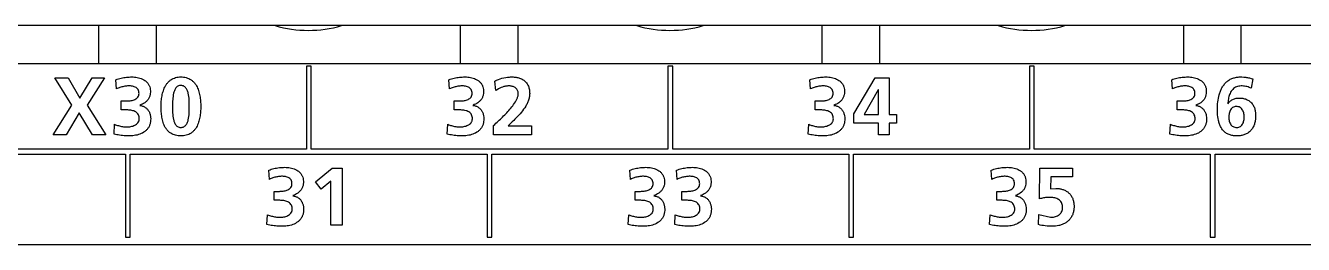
# Model space of a CAD drawing. Extents: x 147 to 432, y 261 to 358.
# Drawn here: x 345.82 to 372.75, y 336.18 to 340.78 of the extents above; entities that cross this region are included whole.
import ezdxf

# ---------------------------------------------------------------- set-up
doc = ezdxf.new("R2010")
doc.units = 0
doc.header["$MEASUREMENT"] = 0
doc.layers.get('0').update_dxf_attribs({"linetype": 'CONTINUOUS'})

msp = doc.modelspace()

# ---------------------------------------------------------------- linework, layer by layer
at = {"color": 7, "linetype": 'Continuous'}
for p, q in [((347.35553, 340.7772), (347.35553, 339.97721)), ((348.57553, 339.97721), (348.57553, 340.7772)), ((354.97553, 340.7772), (354.97553, 339.97721)), ((356.19553, 339.97721), (356.19553, 340.7772)), ((362.59553, 340.7772), (362.59553, 339.97721)), ((363.81553, 339.97721), (363.81553, 340.7772)), ((370.21553, 340.7772), (370.21553, 339.97721)), ((371.43553, 339.97721), (371.43553, 340.7772)), ((351.73358, 339.92695), (351.73358, 338.17684)), ((351.83349, 339.92695), (351.73358, 339.92695)), ((351.83349, 338.17684), (351.83349, 339.92695)), ((359.45335, 339.92695), (359.35344, 339.92695)), ((359.35344, 339.92695), (359.35344, 338.17684)), ((359.45335, 338.17684), (359.45335, 339.92695)), ((366.9733, 339.92695), (366.9733, 338.17684)), ((367.07321, 339.92695), (366.9733, 339.92695)), ((367.07321, 338.17684), (367.07321, 339.92695)), ((346.43364, 339.67718), (346.71166, 339.67718)), ((346.7909, 339.10202), (346.43364, 339.67718)), ((346.71166, 339.67718), (346.96247, 339.24964)), ((346.96247, 339.24964), (347.21844, 339.67718)), ((347.47579, 339.67718), (347.11543, 339.10202)), ((347.21844, 339.67718), (347.47579, 339.67718)), ((347.73107, 339.44532), (347.71729, 339.63773)), ((354.75148, 339.44532), (354.7377, 339.63773)), ((355.72645, 339.41277), (355.7075, 339.61189)), ((362.35825, 339.44532), (362.34447, 339.63773)), ((363.27017, 338.92167), (363.71838, 339.67718)), ((363.71838, 339.67718), (364.01707, 339.67718)), ((364.01707, 339.67718), (364.01707, 338.90617)), ((369.98328, 339.44532), (369.9695, 339.63773)), ((371.67827, 339.65496), (371.64726, 339.46083)), ((363.78349, 339.42655), (363.48652, 338.90617)), ((363.78694, 339.42655), (363.78349, 339.42655)), ((363.78694, 338.90617), (363.78694, 339.42655)), ((346.39747, 338.47863), (346.7909, 339.10202)), ((347.11543, 339.10202), (347.50851, 338.47863)), ((347.83063, 339.00401), (347.83063, 339.19297)), ((347.83063, 339.19297), (347.94053, 339.19297)), ((354.85105, 339.00401), (354.85105, 339.19297)), ((354.85105, 339.19297), (354.96094, 339.19297)), ((362.45782, 339.00401), (362.45782, 339.19297)), ((362.45782, 339.19297), (362.56772, 339.19297)), ((370.08285, 339.00401), (370.08285, 339.19297)), ((370.08285, 339.19297), (370.19275, 339.19297)), ((346.94869, 338.94579), (346.66894, 338.47863)), ((347.22533, 338.47863), (346.94869, 338.94579)), ((347.94742, 339.00401), (347.83063, 339.00401)), ((354.96784, 339.00401), (354.85105, 339.00401)), ((362.57461, 339.00401), (362.45782, 339.00401)), ((363.27017, 338.72754), (363.27017, 338.92167)), ((363.48652, 338.90617), (363.78694, 338.90617)), ((364.01707, 338.90617), (364.17003, 338.90617)), ((364.17003, 338.90617), (364.17003, 338.72754)), ((370.19964, 339.00401), (370.08285, 339.00401)), ((347.67939, 338.49758), (347.69317, 338.70187)), ((354.69981, 338.49758), (354.71359, 338.70187)), ((355.68028, 338.47863), (355.68028, 338.67948)), ((355.98758, 338.66759), (356.47679, 338.66759)), ((356.47679, 338.66759), (356.47679, 338.47863)), ((362.30658, 338.49758), (362.32036, 338.70187)), ((363.78694, 338.72754), (363.27017, 338.72754)), ((363.78694, 338.47863), (363.78694, 338.72754)), ((364.01707, 338.72754), (364.01707, 338.47863)), ((364.17003, 338.72754), (364.01707, 338.72754)), ((369.93161, 338.49758), (369.94539, 338.70187)), ((346.66894, 338.47863), (346.39747, 338.47863)), ((347.50851, 338.47863), (347.22533, 338.47863)), ((356.47679, 338.47863), (355.68028, 338.47863)), ((364.01707, 338.47863), (363.78694, 338.47863)), ((340.40369, 338.07693), (347.92365, 338.07693)), ((351.73358, 338.17684), (344.21363, 338.17684)), ((347.92365, 338.07693), (347.92365, 336.32682)), ((348.02356, 338.07693), (355.54351, 338.07693)), ((348.02356, 336.32682), (348.02356, 338.07693)), ((359.35344, 338.17684), (351.83349, 338.17684)), ((355.54351, 338.07693), (355.54351, 336.32682)), ((355.64342, 336.32682), (355.64342, 338.07693)), ((355.64342, 338.07693), (363.16337, 338.07693)), ((366.9733, 338.17684), (359.45335, 338.17684)), ((363.16337, 338.07693), (363.16337, 336.32682)), ((363.26328, 336.32682), (363.26328, 338.07693)), ((363.26328, 338.07693), (370.78323, 338.07693)), ((374.59351, 338.17684), (367.07321, 338.17684)), ((370.78323, 338.07693), (370.78323, 336.32682)), ((370.88314, 336.32682), (370.88314, 338.07693)), ((370.88314, 338.07693), (378.4031, 338.07676)), ((350.9543, 337.54501), (350.94052, 337.73742)), ((351.9234, 337.49523), (352.27377, 337.77686)), ((352.27377, 337.77686), (352.48668, 337.77686)), ((352.48668, 337.77686), (352.48668, 336.57832)), ((358.56383, 337.54501), (358.55039, 337.73742)), ((359.54637, 337.54501), (359.53293, 337.73742)), ((366.18128, 337.54501), (366.1675, 337.73742)), ((367.18173, 337.13298), (367.19345, 337.77686)), ((367.19345, 337.77686), (367.88212, 337.77686)), ((367.88212, 337.77686), (367.88212, 337.59824)), ((352.04364, 337.33899), (351.9234, 337.49523)), ((352.24621, 337.50384), (352.04364, 337.33899)), ((352.24621, 336.57832), (352.24621, 337.50384)), ((367.42013, 337.59824), (367.41497, 337.34244)), ((367.88212, 337.59824), (367.42013, 337.59824)), ((351.05386, 337.10369), (351.05386, 337.29266)), ((351.05386, 337.29266), (351.16376, 337.29266)), ((358.66373, 337.10369), (358.66373, 337.29266)), ((358.66373, 337.29266), (358.77363, 337.29266)), ((359.64627, 337.10369), (359.64627, 337.29266)), ((359.64627, 337.29266), (359.75617, 337.29266)), ((366.28084, 337.10369), (366.28084, 337.29266)), ((366.28084, 337.29266), (366.39074, 337.29266)), ((367.41497, 337.34244), (367.52486, 337.3545)), ((351.17065, 337.10369), (351.05386, 337.10369)), ((358.78052, 337.10369), (358.66373, 337.10369)), ((359.76306, 337.10369), (359.64627, 337.10369)), ((366.39763, 337.10369), (366.28084, 337.10369)), ((350.90262, 336.59726), (350.9164, 336.80156)), ((358.51249, 336.59726), (358.52627, 336.80156)), ((359.49504, 336.59726), (359.50882, 336.80156)), ((366.12994, 336.59726), (366.14372, 336.80156)), ((367.16451, 336.5921), (367.16967, 336.80673)), ((367.16967, 336.80673), (367.41497, 336.74661))]:
    msp.add_line(p, q, dxfattribs=at)
for points in [[(429.90553, 340.77723), (185.45553, 340.77723)], [(185.05553, 339.97723), (430.30553, 339.97723)], [(347.94053, 339.19297), (347.960976, 339.19322), (347.981404, 339.194169), (348.001793, 339.195793), (348.022106, 339.198155), (348.042301, 339.201373), (348.062316, 339.205565), (348.08207, 339.210855), (348.101441, 339.2174), (348.120263, 339.225387), (348.138291, 339.235026), (348.155188, 339.246527), (348.170499, 339.260064), (348.183668, 339.275684), (348.194141, 339.293222), (348.201518, 339.312276), (348.20564, 339.332279), (348.206847, 339.35268), (348.205683, 339.373091), (348.202165, 339.393227), (348.195763, 339.413526), (348.186697, 339.431835), (348.174807, 339.448449), (348.160412, 339.462948), (348.144223, 339.474996), (348.126363, 339.484937), (348.10749, 339.492792), (348.087947, 339.498802), (348.067981, 339.503213), (348.047759, 339.506245), (348.02739, 339.508066), (348.006955, 339.508835), (347.986504, 339.508737), (347.96607, 339.5079), (347.945676, 339.506378), (347.925346, 339.504157), (347.905104, 339.501238), (347.884974, 339.49763), (347.864979, 339.493337), (347.84514, 339.488368), (347.825223, 339.482656), (347.805765, 339.476361), (347.786526, 339.469427), (347.767523, 339.461867), (347.748774, 339.4537), (347.73107, 339.44532)], [(354.96094, 339.19297), (354.981373, 339.193221), (355.001789, 339.194173), (355.022164, 339.1958), (355.042464, 339.198169), (355.062645, 339.201394), (355.082645, 339.205596), (355.102382, 339.210896), (355.121736, 339.217455), (355.140538, 339.225455), (355.158543, 339.23511), (355.175415, 339.246626), (355.190697, 339.260176), (355.203834, 339.275806), (355.214277, 339.293348), (355.221625, 339.312399), (355.225725, 339.332394), (355.226917, 339.352784), (355.225747, 339.373181), (355.222232, 339.393305), (355.215869, 339.413526), (355.206831, 339.431835), (355.194971, 339.448454), (355.180603, 339.462961), (355.164468, 339.474996), (355.146628, 339.484946), (355.12777, 339.492806), (355.108241, 339.498817), (355.088288, 339.503226), (355.068078, 339.506255), (355.047722, 339.508071), (355.027299, 339.508837), (355.006861, 339.508735), (354.98644, 339.507898), (354.966058, 339.506375), (354.945741, 339.504154), (354.925512, 339.501237), (354.905395, 339.497631), (354.885412, 339.493342), (354.865585, 339.488377), (354.84564, 339.482658), (354.826194, 339.476368), (354.806966, 339.469439), (354.787975, 339.461885), (354.769236, 339.453724), (354.75148, 339.44532)], [(362.56772, 339.19297), (362.588165, 339.193221), (362.608592, 339.194174), (362.628978, 339.195802), (362.64929, 339.198171), (362.669482, 339.201397), (362.689494, 339.205598), (362.709243, 339.210896), (362.72861, 339.21745), (362.747428, 339.225443), (362.765452, 339.235086), (362.782348, 339.246588), (362.797659, 339.260123), (362.810831, 339.275737), (362.821312, 339.29327), (362.828696, 339.31232), (362.832822, 339.33232), (362.834027, 339.352721), (362.832859, 339.37313), (362.829336, 339.393264), (362.822944, 339.413526), (362.813879, 339.431834), (362.801991, 339.448447), (362.787598, 339.462946), (362.771408, 339.474996), (362.75355, 339.484937), (362.734677, 339.492791), (362.715136, 339.498801), (362.695172, 339.503213), (362.674951, 339.506245), (362.654584, 339.508066), (362.634149, 339.508835), (362.6137, 339.508737), (362.593267, 339.507901), (362.572874, 339.50638), (362.552546, 339.504159), (362.532305, 339.501241), (362.512176, 339.497634), (362.492182, 339.493342), (362.472345, 339.488375), (362.452405, 339.482657), (362.432948, 339.476362), (362.413709, 339.469428), (362.394708, 339.461869), (362.37596, 339.453703), (362.35825, 339.44532)], [(370.19275, 339.19297), (370.213195, 339.193221), (370.233622, 339.194174), (370.254008, 339.195802), (370.27432, 339.198171), (370.294512, 339.201397), (370.314524, 339.205598), (370.334273, 339.210896), (370.35364, 339.21745), (370.372458, 339.225443), (370.390482, 339.235086), (370.407378, 339.246588), (370.422689, 339.260123), (370.435861, 339.275737), (370.446342, 339.29327), (370.453726, 339.31232), (370.457852, 339.33232), (370.459057, 339.352721), (370.457889, 339.37313), (370.454366, 339.393264), (370.447974, 339.413526), (370.438909, 339.431834), (370.427021, 339.448447), (370.412628, 339.462946), (370.396438, 339.474996), (370.37858, 339.484937), (370.359707, 339.492791), (370.340166, 339.498801), (370.320202, 339.503213), (370.299981, 339.506245), (370.279614, 339.508066), (370.259179, 339.508835), (370.23873, 339.508737), (370.218297, 339.507901), (370.197904, 339.50638), (370.177576, 339.504159), (370.157335, 339.501241), (370.137206, 339.497634), (370.117212, 339.493342), (370.097375, 339.488375), (370.077435, 339.482657), (370.057978, 339.476362), (370.038739, 339.469428), (370.019738, 339.461869), (370.00099, 339.453703), (369.98328, 339.44532)], [(371.64726, 339.46083), (371.624493, 339.470357), (371.60143, 339.479144), (371.577564, 339.487169), (371.553838, 339.493961), (371.529804, 339.499564), (371.505507, 339.503886), (371.48101, 339.506875), (371.456388, 339.50853), (371.431717, 339.508813), (371.407083, 339.50738), (371.382651, 339.503934), (371.35865, 339.49822), (371.335342, 339.490131), (371.313019, 339.47963), (371.291947, 339.466797), (371.272374, 339.451783), (371.254449, 339.434829), (371.23825, 339.416219), (371.223774, 339.396238), (371.210961, 339.375149), (371.199723, 339.35318), (371.189949, 339.33052), (371.181531, 339.307322), (371.174359, 339.283707), (371.168339, 339.259773), (371.163387, 339.235596), (371.159425, 339.211237), (371.156373, 339.186746), (371.154182, 339.162161), (371.15289, 339.13802)], [(351.16376, 337.29266), (351.184193, 337.292911), (351.204608, 337.293863), (351.224982, 337.29549), (351.245282, 337.297858), (351.265462, 337.301083), (351.285462, 337.305284), (351.305198, 337.310585), (351.324551, 337.317143), (351.343353, 337.325143), (351.361358, 337.334797), (351.378229, 337.346313), (351.393511, 337.359863), (351.406648, 337.375492), (351.417089, 337.393034), (351.424437, 337.412085), (351.428535, 337.43208), (351.429727, 337.452469), (351.428557, 337.472866), (351.425042, 337.492989), (351.418679, 337.51321), (351.409641, 337.531518), (351.397782, 337.548137), (351.383415, 337.562645), (351.367279, 337.57468), (351.34944, 337.584629), (351.330582, 337.592488), (351.311054, 337.598499), (351.291101, 337.602908), (351.270891, 337.605936), (351.250536, 337.607752), (351.230113, 337.608517), (351.209676, 337.608415), (351.189255, 337.607577), (351.168874, 337.606055), (351.148558, 337.603834), (351.128329, 337.600917), (351.108212, 337.597311), (351.088229, 337.593022), (351.068404, 337.588059), (351.04846, 337.582341), (351.029014, 337.576052), (351.009787, 337.569124), (350.990795, 337.561571), (350.972057, 337.553412), (350.9543, 337.54501)], [(358.77363, 337.29266), (358.79407, 337.292911), (358.814492, 337.293863), (358.834873, 337.295492), (358.85518, 337.297862), (358.875367, 337.30109), (358.895373, 337.305294), (358.915116, 337.310599), (358.934474, 337.317163), (358.953281, 337.32517), (358.971289, 337.334834), (358.988161, 337.34636), (359.003441, 337.359924), (359.016571, 337.375567), (359.027408, 337.393967), (359.034595, 337.413087), (359.038531, 337.433121), (359.039593, 337.453526), (359.038303, 337.473922), (359.034606, 337.494249), (359.028549, 337.51321), (359.019508, 337.531524), (359.007643, 337.548148), (358.993269, 337.562658), (358.977149, 337.57468), (358.959303, 337.584633), (358.940439, 337.592493), (358.920903, 337.598504), (358.900943, 337.602913), (358.880726, 337.60594), (358.860363, 337.607754), (358.839934, 337.608517), (358.819489, 337.608414), (358.799062, 337.607574), (358.778674, 337.606049), (358.75835, 337.603825), (358.738115, 337.600906), (358.717991, 337.597298), (358.698001, 337.593009), (358.678168, 337.588047), (358.658252, 337.582344), (358.638796, 337.576063), (358.619556, 337.569147), (358.600551, 337.561612), (358.581794, 337.553476), (358.56383, 337.54501)], [(359.75617, 337.29266), (359.77661, 337.292911), (359.797032, 337.293863), (359.817413, 337.295492), (359.83772, 337.297862), (359.857907, 337.30109), (359.877913, 337.305294), (359.897656, 337.310599), (359.917014, 337.317163), (359.935821, 337.32517), (359.953829, 337.334834), (359.970701, 337.34636), (359.985981, 337.359924), (359.999111, 337.375567), (360.009948, 337.393967), (360.017135, 337.413087), (360.021071, 337.433121), (360.022133, 337.453526), (360.020843, 337.473922), (360.017146, 337.494249), (360.011089, 337.51321), (360.002048, 337.531524), (359.990183, 337.548148), (359.975809, 337.562658), (359.959689, 337.57468), (359.941843, 337.584633), (359.922979, 337.592493), (359.903443, 337.598504), (359.883483, 337.602913), (359.863266, 337.60594), (359.842903, 337.607754), (359.822474, 337.608517), (359.802029, 337.608414), (359.781602, 337.607574), (359.761214, 337.606049), (359.74089, 337.603825), (359.720655, 337.600906), (359.700531, 337.597298), (359.680541, 337.593009), (359.660708, 337.588047), (359.640792, 337.582344), (359.621336, 337.576063), (359.602096, 337.569147), (359.583091, 337.561612), (359.564334, 337.553476), (359.54637, 337.54501)], [(366.39074, 337.29266), (366.411187, 337.29291), (366.431616, 337.293859), (366.452005, 337.295483), (366.47232, 337.297845), (366.492516, 337.301063), (366.512532, 337.305255), (366.532286, 337.310545), (366.551658, 337.317091), (366.570481, 337.325078), (366.588509, 337.334719), (366.605407, 337.346222), (366.620717, 337.359761), (366.633883, 337.375384), (366.644353, 337.392925), (366.651726, 337.411982), (366.655844, 337.431987), (366.657047, 337.452389), (366.655885, 337.472801), (366.652373, 337.492939), (366.645999, 337.51321), (366.636954, 337.531531), (366.625084, 337.548159), (366.610702, 337.562672), (366.594599, 337.57468), (366.576747, 337.584636), (366.557875, 337.592498), (366.538332, 337.59851), (366.518365, 337.602918), (366.49814, 337.605944), (366.477771, 337.607757), (366.457334, 337.608518), (366.436882, 337.608413), (366.416447, 337.60757), (366.396053, 337.606042), (366.375722, 337.603815), (366.35548, 337.600892), (366.33535, 337.59728), (366.315354, 337.592986), (366.295514, 337.588019), (366.275699, 337.582343), (366.256236, 337.57606), (366.23699, 337.569141), (366.217978, 337.561603), (366.199215, 337.553463), (366.18128, 337.54501)], [(367.41497, 336.74661), (367.436746, 336.74719), (367.458459, 336.749009), (367.48003, 336.752078), (367.501367, 336.756482), (367.522358, 336.762313), (367.542863, 336.76967), (367.562705, 336.77866), (367.581664, 336.789387), (367.598749, 336.801368), (367.615166, 336.815679), (367.629816, 336.831793), (367.64241, 336.849558), (367.652725, 336.868737), (367.66066, 336.889018), (367.66624, 336.910072), (367.669595, 336.931589), (367.670905, 336.953329), (367.670338, 336.975113), (367.667759, 336.996742), (367.662916, 337.017976), (367.655547, 337.038731), (367.645741, 337.058175), (367.633525, 337.076202), (367.619117, 337.092532), (367.602849, 337.107011), (367.58507, 337.119605), (367.56613, 337.130366), (367.546312, 337.139412), (367.525846, 337.146881), (367.505628, 337.152731), (367.484369, 337.1575), (367.462876, 337.161079), (367.441229, 337.163556), (367.419487, 337.165), (367.397704, 337.165525), (367.375915, 337.165269), (367.354142, 337.164394), (367.332405, 337.162884), (367.310723, 337.160716), (367.289119, 337.157874), (367.267616, 337.154347), (367.246238, 337.150133), (367.225007, 337.145231), (367.203943, 337.139651), (367.183068, 337.133405)], [(352.48668, 336.57832), (352.24621, 336.57832)], [(249.95553, 336.17723), (431.90553, 336.17723)], [(347.92365, 336.32682), (348.02356, 336.32682)], [(355.54351, 336.32682), (355.64342, 336.32682)], [(363.16337, 336.32682), (363.26328, 336.32682)], [(370.78323, 336.32682), (370.88314, 336.32682)]]:
    msp.add_lwpolyline(points, dxfattribs=at)
for points in [[(347.71729, 339.63773), (347.744332, 339.647762), (347.771722, 339.656805), (347.79941, 339.664886), (347.827354, 339.672036), (347.855169, 339.678205), (347.88351, 339.683566), (347.912003, 339.688053), (347.940617, 339.691683), (347.969327, 339.694469), (347.998105, 339.696411), (348.026927, 339.697552), (348.055769, 339.697829), (348.0846, 339.697021), (348.113493, 339.694965), (348.142138, 339.691601), (348.170594, 339.686897), (348.198777, 339.680771), (348.226579, 339.673105), (348.253864, 339.663762), (348.280454, 339.652601), (348.306123, 339.639461), (348.33059, 339.624203, -0.024735), (348.353516, 339.606719, -0.026665), (348.374521, 339.586969, -0.028521), (348.393222, 339.565031, -0.028868), (348.409275, 339.541085, -0.028849), (348.422466, 339.515451, -0.027321), (348.432682, 339.488496), (348.439896, 339.46119), (348.444556, 339.432738), (348.446725, 339.403982), (348.446689, 339.375953), (348.444415, 339.347205), (348.439583, 339.31878, -0.026423), (348.431929, 339.290982, -0.028319), (348.421283, 339.26419, -0.029226), (348.407617, 339.238806, -0.029016), (348.391084, 339.215189, -0.027434), (348.371994, 339.193583, -0.024885), (348.350749, 339.174089), (348.32777, 339.156668), (348.303443, 339.14118), (348.278084, 339.127446), (348.251966, 339.115211), (348.225258, 339.104318)], [(354.7377, 339.63773), (354.764741, 339.647762), (354.79213, 339.656804), (354.819817, 339.664885), (354.847759, 339.672034), (354.875582, 339.678204), (354.903922, 339.683565), (354.932414, 339.688053), (354.961027, 339.691682), (354.989735, 339.694468), (355.018512, 339.69641), (355.047333, 339.697552), (355.076173, 339.697829), (355.105004, 339.697018), (355.133827, 339.694964), (355.16247, 339.691595), (355.190924, 339.686887), (355.219105, 339.680755), (355.246905, 339.673085), (355.274187, 339.66374), (355.300776, 339.652578), (355.326445, 339.63944), (355.350913, 339.624186, -0.024706), (355.373842, 339.606709, -0.026639), (355.394854, 339.586968, -0.028502), (355.413565, 339.565039, -0.028859), (355.42963, 339.541103, -0.028852), (355.442835, 339.515477, -0.027337), (355.453064, 339.488528), (355.460297, 339.46119), (355.464962, 339.43274), (355.467134, 339.403986), (355.467099, 339.375954), (355.464826, 339.347207), (355.459994, 339.318783, -0.026421), (355.452341, 339.290986, -0.028317), (355.441697, 339.264194, -0.029226), (355.428032, 339.238811, -0.029017), (355.411501, 339.215194, -0.027435), (355.392413, 339.193588, -0.024887), (355.371169, 339.174094), (355.348192, 339.156674), (355.323866, 339.141186), (355.298509, 339.127452), (355.272391, 339.115217), (355.245685, 339.104324)], [(355.7075, 339.61189, -0.012633), (355.743461, 339.628957), (355.780237, 339.644191), (355.817721, 339.657588), (355.855817, 339.669132), (355.894432, 339.678799), (355.933476, 339.68655), (355.972689, 339.692318, -0.01299), (356.012316, 339.696089, -0.013416), (356.052085, 339.69777, -0.014832), (356.091884, 339.697214, -0.017167), (356.131565, 339.694115, -0.01975), (356.170908, 339.688103, -0.022299), (356.209111, 339.678927, -0.025968), (356.246729, 339.665954, -0.02942), (356.282678, 339.648902, -0.032764), (356.316225, 339.62752, -0.03523), (356.346562, 339.601793, -0.035384), (356.372596, 339.57246, -0.034971), (356.394536, 339.539281, -0.032679), (356.4118, 339.50344, -0.029484), (356.424492, 339.46573, -0.025183), (356.432975, 339.426856, -0.021566), (356.437837, 339.387355, -0.022146), (356.43924, 339.34748, -0.022836), (356.437063, 339.307739, -0.023852), (356.431194, 339.268377, -0.022396), (356.421662, 339.229746, -0.019219), (356.40895, 339.192028, -0.016816), (356.393564, 339.155315, -0.014772), (356.375892, 339.119648, -0.012902), (356.356277, 339.085012), (356.33502, 339.051355), (356.31239, 339.018604), (356.288597, 338.986687), (356.263829, 338.955522), (356.238234, 338.925031), (356.211947, 338.895134), (356.185081, 338.865756), (356.157709, 338.836787), (356.12998, 338.808223), (356.101937, 338.779966), (356.073666, 338.751937), (356.045277, 338.724028), (356.016848, 338.696159), (355.988361, 338.66835)], [(362.34447, 339.63773), (362.371512, 339.647762), (362.398902, 339.656804), (362.42659, 339.664886), (362.454534, 339.672035), (362.482352, 339.678204), (362.510694, 339.683565), (362.539187, 339.688053), (362.567801, 339.691683), (362.596511, 339.694468), (362.625289, 339.69641), (362.654111, 339.697552), (362.682953, 339.697829), (362.711784, 339.697021), (362.74068, 339.694965), (362.769325, 339.691601), (362.797781, 339.686897), (362.825964, 339.68077), (362.853767, 339.673103), (362.881051, 339.66376), (362.907641, 339.652598), (362.93331, 339.639458), (362.957777, 339.624199, -0.024736), (362.980701, 339.606714, -0.026665), (363.001706, 339.586964, -0.028522), (363.020407, 339.565025, -0.028868), (363.036459, 339.541078, -0.028849), (363.049649, 339.515444, -0.027321), (363.059865, 339.488488), (363.067076, 339.46119), (363.071736, 339.432738), (363.073905, 339.403982), (363.073869, 339.375953), (363.071596, 339.347205), (363.066763, 339.31878, -0.026422), (363.05911, 339.290982, -0.028319), (363.048465, 339.264189, -0.029227), (363.034799, 339.238805, -0.029017), (363.018266, 339.215187, -0.027435), (362.999177, 339.193581, -0.024887), (362.977931, 339.174087), (362.954952, 339.156667), (362.930625, 339.141179), (362.905266, 339.127445), (362.879147, 339.11521), (362.85244, 339.104318)], [(369.9695, 339.63773), (369.996542, 339.647762), (370.023932, 339.656804), (370.05162, 339.664886), (370.079564, 339.672035), (370.107382, 339.678204), (370.135724, 339.683565), (370.164217, 339.688053), (370.192831, 339.691683), (370.221541, 339.694468), (370.250319, 339.69641), (370.279141, 339.697552), (370.307983, 339.697829), (370.336814, 339.697021), (370.36571, 339.694965), (370.394355, 339.691601), (370.422811, 339.686897), (370.450994, 339.68077), (370.478797, 339.673103), (370.506081, 339.66376), (370.532671, 339.652598), (370.55834, 339.639458), (370.582807, 339.624199, -0.024736), (370.605731, 339.606714, -0.026665), (370.626736, 339.586964, -0.028522), (370.645437, 339.565025, -0.028868), (370.661489, 339.541078, -0.028849), (370.674679, 339.515444, -0.027321), (370.684895, 339.488488), (370.692106, 339.46119), (370.696766, 339.432738), (370.698935, 339.403982), (370.698899, 339.375953), (370.696626, 339.347205), (370.691793, 339.31878, -0.026422), (370.68414, 339.290982, -0.028319), (370.673495, 339.264189, -0.029227), (370.659829, 339.238805, -0.029017), (370.643296, 339.215187, -0.027435), (370.624207, 339.193581, -0.024887), (370.602961, 339.174087), (370.579982, 339.156667), (370.555655, 339.141179), (370.530296, 339.127445), (370.504177, 339.11521), (370.47747, 339.104318)], [(371.15634, 339.13458, -0.029605), (371.18013, 339.165488, -0.035049), (371.207637, 339.193127, -0.039747), (371.23896, 339.216338, -0.040546), (371.272979, 339.233881, -0.038651), (371.310025, 339.246031, -0.033033), (371.348441, 339.252749, -0.026555), (371.38785, 339.25481, -0.0206), (371.426834, 339.253351, -0.021986), (371.465557, 339.248585, -0.025031), (371.503662, 339.240221, -0.028307), (371.54065, 339.22784, -0.031121), (371.575907, 339.211166, -0.033518), (371.60911, 339.189832, -0.034108), (371.638758, 339.1645, -0.033923), (371.664689, 339.135374, -0.032242), (371.686555, 339.10308, -0.029713), (371.704256, 339.068324, -0.02688), (371.717914, 339.031787, -0.024388), (371.727998, 338.993143, -0.021565), (371.734349, 338.954648, -0.018673), (371.737561, 338.915767, -0.014908), (371.738161, 338.87675, -0.014361), (371.736509, 338.837764, -0.014754), (371.732595, 338.798939, -0.016875), (371.726247, 338.760439, -0.01935), (371.71713, 338.722503, -0.021796), (371.704927, 338.685447, -0.024349), (371.689364, 338.649674, -0.027093), (371.670213, 338.615692, -0.029173), (371.647364, 338.58408, -0.030803), (371.620888, 338.555442, -0.031182), (371.591076, 338.530294, -0.030198), (371.558397, 338.509004, -0.028599), (371.523442, 338.491698, -0.02597), (371.486806, 338.478299, -0.023279), (371.449025, 338.468573, -0.020393), (371.410536, 338.462176, -0.018167), (371.371681, 338.458755, -0.016237), (371.33267, 338.458012, -0.017638), (371.293686, 338.459859, -0.02069), (371.254972, 338.464682, -0.023648), (371.216838, 338.472919, -0.026594), (371.179725, 338.484935, -0.029262), (371.144192, 338.501026, -0.03068), (371.110837, 338.521247, -0.031354), (371.080266, 338.545463, -0.030089), (371.052829, 338.573302, -0.027992), (371.028874, 338.604086, -0.025041), (371.008305, 338.637236, -0.022082), (370.990949, 338.672176, -0.019095), (370.976523, 338.708431, -0.016583), (370.964713, 338.74562, -0.014236), (370.955215, 338.783469), (370.947742, 338.821769), (370.94205, 338.860376), (370.937914, 338.899181), (370.935147, 338.938108), (370.933581, 338.977101), (370.9331, 339.01607), (370.933621, 339.055093), (370.935189, 339.094086), (370.937916, 339.133473), (370.941818, 339.172302), (370.947095, 339.211591), (370.953676, 339.250056), (370.961749, 339.288235), (370.971235, 339.325298), (370.982651, 339.362613, -0.01359), (370.995983, 339.399285, -0.015069), (371.01139, 339.435135, -0.016749), (371.029044, 339.46993, -0.018462), (371.049102, 339.503397, -0.020269), (371.071686, 339.535211, -0.022126), (371.096883, 339.564995, -0.023353), (371.124684, 339.592368, -0.024712), (371.154977, 339.616944, -0.024817), (371.187563, 339.63839, -0.024594), (371.222107, 339.656521, -0.023919), (371.258244, 339.671199, -0.022346), (371.295591, 339.68248, -0.020935), (371.333779, 339.690492, -0.018761), (371.372488, 339.695446, -0.016526), (371.411457, 339.69766, -0.013958), (371.450479, 339.697479), (371.489443, 339.695332, -0.013131), (371.528723, 339.691136, -0.013286), (371.567251, 339.684945, -0.013321), (371.605394, 339.676711), (371.643049, 339.666471), (371.67827, 339.65496)], [(355.68028, 338.67948), (355.703634, 338.701469), (355.7271, 338.723339), (355.75068, 338.745085), (355.774275, 338.766815), (355.797782, 338.788641), (355.821162, 338.810603), (355.844401, 338.832713), (355.867482, 338.854988), (355.89038, 338.877452), (355.913068, 338.900127), (355.935517, 338.923038), (355.957698, 338.946209), (355.979579, 338.969664), (356.001125, 338.993428), (356.022287, 339.017533), (356.043012, 339.042014), (356.06324, 339.066907), (356.082886, 339.09226), (356.101843, 339.118132), (356.119998, 339.144576), (356.137173, 339.171667), (356.153141, 339.199482), (356.167627, 339.228077), (356.180147, 339.257571, 0.023684), (356.190108, 339.288059, 0.031282), (356.196706, 339.319493, 0.040722), (356.198729, 339.351478, 0.049157), (356.194992, 339.383285, 0.056075), (356.184687, 339.413591, 0.057804), (356.167769, 339.440761, 0.053465), (356.145249, 339.463517, 0.046186), (356.118657, 339.481376, 0.040365), (356.088504, 339.494797, 0.033762), (356.057623, 339.503383, 0.030925), (356.025893, 339.507944, 0.026973), (355.993842, 339.508781, 0.022043), (355.961858, 339.506479, 0.02039), (355.930179, 339.501498, 0.018942), (355.898119, 339.493827), (355.867537, 339.48417), (355.83762, 339.47261), (355.8084, 339.459386), (355.779879, 339.444713), (355.752044, 339.428776), (355.72645, 339.41277)], [(348.22372, 339.1003, -0.02662), (348.253815, 339.094788, -0.026474), (348.283175, 339.086129, -0.029818), (348.311372, 339.07424, -0.031828), (348.337882, 339.058958, -0.032813), (348.362193, 339.040377, -0.032917), (348.383854, 339.018766, -0.031782), (348.402548, 338.99454, -0.029836), (348.418122, 338.968197, -0.02756), (348.430574, 338.94024, -0.025191), (348.440012, 338.911125, -0.022888), (348.446617, 338.881235), (348.450571, 338.850881), (348.452092, 338.820312), (348.451441, 338.789709), (348.448556, 338.759233), (348.443235, 338.729088, -0.022824), (348.435293, 338.699519, -0.024811), (348.424579, 338.670847, -0.026076), (348.410992, 338.643423, -0.026412), (348.394608, 338.617569, -0.026421), (348.375578, 338.593598, -0.025133), (348.354181, 338.57171, -0.023828), (348.330744, 338.552023, -0.0218), (348.305608, 338.534551), (348.279103, 338.519233), (348.251515, 338.505964), (348.223083, 338.494606), (348.194005, 338.485025), (348.164436, 338.477083), (348.134501, 338.470656), (348.104298, 338.46563), (348.073906, 338.461919), (348.043386, 338.459468), (348.012792, 338.458199), (347.982174, 338.458004), (347.951562, 338.458683), (347.920973, 338.460049), (347.890422, 338.462103), (347.859925, 338.464831), (347.829496, 338.468246), (347.798539, 338.472471), (347.768317, 338.477388), (347.738246, 338.483154), (347.708377, 338.489884), (347.67939, 338.49758)], [(355.24413, 339.1003, -0.02662), (355.274224, 339.094788, -0.026474), (355.303584, 339.08613, -0.029818), (355.331781, 339.074241, -0.031828), (355.35829, 339.058959, -0.032812), (355.382601, 339.040378, -0.032916), (355.404262, 339.018768, -0.031782), (355.422956, 338.994543, -0.029836), (355.43853, 338.968201, -0.02756), (355.450982, 338.940244, -0.025191), (355.460421, 338.91113, -0.022888), (355.467026, 338.88124), (355.47098, 338.850887), (355.472501, 338.820319), (355.471851, 338.789716), (355.468967, 338.75924), (355.463646, 338.729096, -0.022826), (355.455705, 338.699528, -0.024815), (355.444992, 338.670857, -0.026081), (355.431404, 338.643432, -0.026417), (355.415019, 338.61758, -0.026426), (355.395988, 338.593611, -0.025136), (355.37459, 338.571725, -0.023831), (355.351151, 338.55204, -0.0218), (355.326014, 338.534571), (355.299508, 338.519255), (355.271919, 338.505989), (355.243487, 338.494634), (355.214409, 338.485054), (355.184841, 338.477112), (355.154907, 338.470684), (355.124705, 338.465656), (355.094313, 338.461941), (355.063794, 338.459483), (355.033202, 338.458205), (355.002584, 338.458002), (354.971972, 338.458675), (354.941384, 338.460038), (354.910833, 338.462089), (354.880336, 338.464814), (354.849908, 338.468226), (354.818786, 338.472471), (354.788565, 338.477389), (354.758495, 338.483161), (354.728629, 338.489904), (354.69981, 338.49758)], [(362.8509, 339.1003, -0.026619), (362.880994, 339.094788, -0.026474), (362.910354, 339.08613, -0.029818), (362.938551, 339.074241, -0.031828), (362.96506, 339.058959, -0.032812), (362.989371, 339.040379, -0.032916), (363.011032, 339.018769, -0.031782), (363.029726, 338.994544, -0.029836), (363.0453, 338.968202, -0.02756), (363.057752, 338.940245, -0.025191), (363.067191, 338.911131, -0.022888), (363.073795, 338.881241), (363.07775, 338.850888), (363.079271, 338.82032), (363.078621, 338.789717), (363.075737, 338.759242), (363.070417, 338.729097, -0.022826), (363.062475, 338.699529, -0.024815), (363.051762, 338.670858, -0.026081), (363.038175, 338.643434, -0.026417), (363.02179, 338.617581, -0.026426), (363.002759, 338.593612, -0.025136), (362.981361, 338.571726, -0.023831), (362.957923, 338.552041, -0.0218), (362.932786, 338.534572), (362.90628, 338.519256), (362.878691, 338.50599), (362.85026, 338.494635), (362.821182, 338.485054), (362.791613, 338.477113), (362.761679, 338.470685), (362.731477, 338.465657), (362.701086, 338.461942), (362.670567, 338.459483), (362.639975, 338.458206), (362.609357, 338.458002), (362.578745, 338.458675), (362.548157, 338.46004), (362.517607, 338.462094), (362.48711, 338.464824), (362.456682, 338.468242), (362.425707, 338.472471), (362.395486, 338.47739), (362.365416, 338.483158), (362.335547, 338.489889), (362.30658, 338.49758)], [(370.47593, 339.1003, -0.02662), (370.506024, 339.094788, -0.026474), (370.535384, 339.08613, -0.029818), (370.563581, 339.074241, -0.031828), (370.59009, 339.058959, -0.032812), (370.614401, 339.040378, -0.032916), (370.636062, 339.018768, -0.031782), (370.654756, 338.994543, -0.029836), (370.67033, 338.968201, -0.02756), (370.682782, 338.940244, -0.025191), (370.692221, 338.91113, -0.022888), (370.698826, 338.88124), (370.70278, 338.850887), (370.704301, 338.820319), (370.703651, 338.789716), (370.700767, 338.75924), (370.695446, 338.729096, -0.022826), (370.687505, 338.699528, -0.024815), (370.676792, 338.670857, -0.026081), (370.663204, 338.643433, -0.026417), (370.646819, 338.61758, -0.026426), (370.627788, 338.593611, -0.025136), (370.60639, 338.571725, -0.023831), (370.582951, 338.55204, -0.0218), (370.557814, 338.534571), (370.531308, 338.519255), (370.503719, 338.505989), (370.475287, 338.494634), (370.446209, 338.485054), (370.416641, 338.477112), (370.386707, 338.470684), (370.356505, 338.465656), (370.326113, 338.461941), (370.295594, 338.459483), (370.265002, 338.458205), (370.234384, 338.458002), (370.203772, 338.458675), (370.173184, 338.460038), (370.142633, 338.462089), (370.112136, 338.464814), (370.081708, 338.468226), (370.05059, 338.472471), (370.020369, 338.477389), (369.990299, 338.483161), (369.960433, 338.489903), (369.93161, 338.49758)], [(347.69317, 338.70187), (347.713497, 338.694126), (347.733999, 338.686856), (347.753907, 338.680327), (347.774742, 338.674075), (347.795442, 338.668466), (347.816589, 338.663372), (347.837879, 338.658908), (347.859494, 338.655075), (347.881024, 338.65197), (347.903471, 338.64951), (347.925164, 338.647905), (347.946898, 338.647022), (347.968648, 338.647084), (347.990744, 338.648388), (348.012338, 338.650975), (348.03465, 338.65497), (348.055807, 338.660015), (348.076628, 338.666299), (348.097006, 338.673899), (348.116792, 338.682925), (348.135782, 338.69352), (348.15369, 338.705851), (348.170129, 338.720079), (348.184576, 338.736314), (348.196453, 338.754509, 0.042888), (348.205183, 338.774418, 0.044495), (348.210271, 338.795523), (348.212, 338.81694), (348.21116, 338.838671), (348.207994, 338.860182), (348.202502, 338.881223), (348.194316, 338.901355), (348.18376, 338.919409), (348.170148, 338.936353), (348.154719, 338.950723), (348.13707, 338.963249), (348.117979, 338.973654), (348.097933, 338.982082), (348.077242, 338.988777), (348.056124, 338.993983), (348.034729, 338.997902), (348.013162, 339.000717), (347.991998, 339.002572), (347.970271, 339.003695), (347.948521, 339.004016)], [(354.71359, 338.70187), (354.733896, 338.694107), (354.75438, 338.686828), (354.774186, 338.680326), (354.795007, 338.674075), (354.81571, 338.668466), (354.836845, 338.663378), (354.858122, 338.65892), (354.879805, 338.655079), (354.901322, 338.651978), (354.923853, 338.64951), (354.945532, 338.647907), (354.967253, 338.647023), (354.98899, 338.647082), (355.011147, 338.648388), (355.032728, 338.650975), (355.055021, 338.654971), (355.076164, 338.660019), (355.09697, 338.666307), (355.117331, 338.673915), (355.137098, 338.68295), (355.156065, 338.693558), (355.173947, 338.705903), (355.190355, 338.720146), (355.204766, 338.736395), (355.216606, 338.754599, 0.042834), (355.225299, 338.774509, 0.044356), (355.230358, 338.795608), (355.23207, 338.81694), (355.231231, 338.838658), (355.22807, 338.860156), (355.222586, 338.881186), (355.214413, 338.901309), (355.20384, 338.919409), (355.190241, 338.936347), (355.174819, 338.950722), (355.157184, 338.963249), (355.138109, 338.973656), (355.118078, 338.982086), (355.097402, 338.988783), (355.076298, 338.993991), (355.054917, 338.997911), (355.033364, 339.000726), (355.012323, 339.002572), (354.99061, 339.003696), (354.968873, 339.004016)], [(362.32036, 338.70187), (362.340667, 338.694107), (362.361153, 338.686828), (362.38096, 338.680326), (362.401783, 338.674075), (362.422484, 338.668466), (362.443621, 338.663377), (362.464899, 338.658919), (362.486579, 338.655078), (362.508097, 338.651978), (362.530624, 338.64951), (362.552304, 338.647907), (362.574026, 338.647023), (362.595765, 338.647082), (362.617917, 338.648388), (362.639499, 338.650975), (362.661792, 338.654971), (362.682936, 338.66002), (362.703743, 338.666308), (362.724105, 338.673917), (362.743873, 338.682953), (362.762842, 338.693562), (362.780724, 338.705909), (362.797133, 338.720153), (362.811544, 338.736404), (362.823382, 338.754611, 0.042841), (362.832074, 338.774523, 0.044359), (362.83713, 338.795624), (362.83884, 338.81694), (362.838004, 338.838659), (362.834851, 338.86016), (362.829379, 338.881194), (362.82122, 338.901325), (362.810676, 338.919409), (362.79709, 338.936358), (362.781694, 338.950728), (362.764085, 338.963249), (362.745012, 338.973662), (362.724981, 338.982094), (362.704302, 338.98879), (362.683196, 338.993995), (362.660827, 338.998065), (362.639266, 339.00083), (362.617605, 339.002679), (362.595888, 339.003746), (362.57461, 339.00401)], [(369.94539, 338.70187), (369.965696, 338.694108), (369.986181, 338.686829), (370.005989, 338.680326), (370.026811, 338.674075), (370.047514, 338.668466), (370.068649, 338.663378), (370.089926, 338.65892), (370.111608, 338.655079), (370.133124, 338.651978), (370.155654, 338.64951), (370.177333, 338.647907), (370.199054, 338.647023), (370.220791, 338.647082), (370.242947, 338.648388), (370.264528, 338.650975), (370.286821, 338.654971), (370.307964, 338.660019), (370.32877, 338.666307), (370.34913, 338.673915), (370.368898, 338.68295), (370.387865, 338.693558), (370.405747, 338.705903), (370.422155, 338.720146), (370.436566, 338.736395), (370.448406, 338.754599, 0.042834), (370.457099, 338.774509, 0.044356), (370.462158, 338.795608), (370.46387, 338.81694), (370.463031, 338.838658), (370.45987, 338.860156), (370.454386, 338.881186), (370.446213, 338.901309), (370.43564, 338.919409), (370.422041, 338.936347), (370.406619, 338.950722), (370.388984, 338.963249), (370.369909, 338.973656), (370.349878, 338.982086), (370.329202, 338.988783), (370.308098, 338.993991), (370.286717, 338.997911), (370.265164, 339.000726), (370.244123, 339.002572), (370.22241, 339.003696), (370.200673, 339.004016)], [(350.94052, 337.73742), (350.967562, 337.74745), (350.99495, 337.75649), (351.022637, 337.764571), (351.05058, 337.77172), (351.078398, 337.77789), (351.106738, 337.783252), (351.135229, 337.78774), (351.163842, 337.79137), (351.19255, 337.794157), (351.221327, 337.7961), (351.250147, 337.797242), (351.278988, 337.797519), (351.307818, 337.796708), (351.336637, 337.794653), (351.36528, 337.791285), (351.393734, 337.786575), (351.421914, 337.780444), (351.449714, 337.772773), (351.476996, 337.763428), (351.503585, 337.752266), (351.529253, 337.739129), (351.553722, 337.723876, -0.024703), (351.576651, 337.706399, -0.026636), (351.597664, 337.686659, -0.028499), (351.616376, 337.664731, -0.028858), (351.632442, 337.640796, -0.028851), (351.645648, 337.615171, -0.027337), (351.655879, 337.588223), (351.663116, 337.56087), (351.667782, 337.53242), (351.669954, 337.503667), (351.669919, 337.475634), (351.667645, 337.446887), (351.662812, 337.418464, -0.026424), (351.655159, 337.390667, -0.028319), (351.644513, 337.363876, -0.029226), (351.630847, 337.338494, -0.029015), (351.614314, 337.314878, -0.027432), (351.595225, 337.293273, -0.024884), (351.573981, 337.27378), (351.551004, 337.256361), (351.526678, 337.240873), (351.501321, 337.227139), (351.475203, 337.214904), (351.448497, 337.204011)], [(358.55039, 337.73742), (358.577432, 337.74745), (358.60482, 337.756491), (358.632508, 337.764571), (358.66045, 337.77172), (358.688268, 337.77789), (358.716608, 337.783252), (358.745099, 337.78774), (358.773712, 337.791371), (358.80242, 337.794157), (358.831197, 337.7961), (358.860018, 337.797242), (358.888858, 337.797519), (358.917688, 337.796708), (358.946507, 337.794653), (358.97515, 337.791285), (359.003604, 337.786575), (359.031784, 337.780444), (359.059584, 337.772773), (359.086866, 337.763428), (359.113455, 337.752266), (359.139124, 337.739129), (359.163592, 337.723875, -0.024703), (359.186522, 337.706399, -0.026636), (359.207534, 337.686658, -0.028499), (359.226246, 337.664731, -0.028858), (359.242312, 337.640795, -0.028851), (359.255518, 337.615171, -0.027337), (359.265749, 337.588222), (359.272986, 337.56087), (359.277652, 337.53242), (359.279824, 337.503666), (359.279789, 337.475634), (359.277516, 337.446887), (359.272683, 337.418463, -0.026423), (359.26503, 337.390667, -0.028319), (359.254385, 337.363876, -0.029226), (359.240719, 337.338493, -0.029016), (359.224187, 337.314877, -0.027434), (359.205098, 337.293272, -0.024886), (359.183854, 337.273779), (359.160876, 337.256359), (359.13655, 337.240872), (359.111192, 337.227138), (359.085075, 337.214904), (359.058369, 337.204012)], [(359.53293, 337.73742), (359.559972, 337.747449), (359.58736, 337.75649), (359.615048, 337.764571), (359.64299, 337.77172), (359.670811, 337.77789), (359.699151, 337.783251), (359.727642, 337.78774), (359.756255, 337.79137), (359.784963, 337.794157), (359.81374, 337.796099), (359.84256, 337.797242), (359.871401, 337.797519), (359.900231, 337.796708), (359.929047, 337.794653), (359.95769, 337.791285), (359.986144, 337.786575), (360.014324, 337.780444), (360.042124, 337.772773), (360.069406, 337.763428), (360.095995, 337.752266), (360.121664, 337.739129), (360.146132, 337.723875, -0.024703), (360.169062, 337.706399, -0.026636), (360.190074, 337.686658, -0.028499), (360.208786, 337.664731, -0.028858), (360.224852, 337.640795, -0.028851), (360.238058, 337.615171, -0.027337), (360.248289, 337.588222), (360.255526, 337.56087), (360.260192, 337.53242), (360.262364, 337.503666), (360.262329, 337.475634), (360.260056, 337.446887), (360.255223, 337.418463, -0.026423), (360.24757, 337.390667, -0.028319), (360.236925, 337.363876, -0.029226), (360.223259, 337.338493, -0.029016), (360.206727, 337.314877, -0.027434), (360.187638, 337.293272, -0.024886), (360.166394, 337.273779), (360.143416, 337.256359), (360.11909, 337.240872), (360.093732, 337.227138), (360.067615, 337.214904), (360.040909, 337.204012)], [(366.1675, 337.73742), (366.194557, 337.747428), (366.221956, 337.75646), (366.249651, 337.76454), (366.277599, 337.771694), (366.305528, 337.777892), (366.333874, 337.783258), (366.362372, 337.78775), (366.390992, 337.791382), (366.419707, 337.794168), (366.448491, 337.796108), (366.477319, 337.797247), (366.506166, 337.797517), (366.535003, 337.796701), (366.563713, 337.794655), (366.592363, 337.791292), (366.620826, 337.78659), (366.649015, 337.780468), (366.676826, 337.772808), (366.704119, 337.763475), (366.730721, 337.752325), (366.756404, 337.739201), (366.780889, 337.72396, -0.024696), (366.803836, 337.706496, -0.026636), (366.824868, 337.686766, -0.028502), (366.8436, 337.664846, -0.028872), (366.859686, 337.640916, -0.028864), (366.872911, 337.615293, -0.027359), (366.883159, 337.588344, -0.024933), (366.890436, 337.56087), (366.895103, 337.532414), (366.897274, 337.503653), (366.897239, 337.47563), (366.894964, 337.446876), (366.890129, 337.418446, -0.026431), (366.882472, 337.390644, -0.028328), (366.871821, 337.363847, -0.029234), (366.858149, 337.33846, -0.029021), (366.841608, 337.314841, -0.027437), (366.822511, 337.293235, -0.024887), (366.801258, 337.273741), (366.778271, 337.256321), (366.753937, 337.240835), (366.728571, 337.227102), (366.702445, 337.214869), (366.67573, 337.203979)], [(351.44695, 337.19998, -0.026618), (351.477043, 337.194469, -0.026472), (351.506401, 337.185811, -0.029816), (351.534597, 337.173922, -0.031826), (351.561106, 337.158642, -0.032811), (351.585416, 337.140063, -0.032915), (351.607077, 337.118454, -0.031781), (351.625771, 337.094231, -0.029835), (351.641345, 337.06789, -0.027559), (351.653798, 337.039935, -0.025191), (351.663237, 337.010823, -0.022888), (351.669843, 336.980935), (351.673799, 336.950583), (351.675321, 336.920016), (351.674671, 336.889415), (351.671785, 336.858941), (351.66646, 336.828798, -0.022844), (351.658511, 336.799234, -0.024825), (351.64779, 336.770567, -0.026085), (351.634194, 336.743148, -0.02641), (351.617802, 336.717302, -0.026413), (351.598765, 336.693339, -0.025117), (351.577363, 336.671458, -0.023808), (351.553923, 336.651777, -0.021779), (351.528787, 336.63431), (351.502283, 336.618994), (351.474696, 336.605724), (351.446267, 336.594365), (351.417193, 336.584779), (351.387627, 336.576831), (351.357696, 336.570395), (351.327497, 336.56536), (351.297107, 336.561639), (351.26659, 336.559176), (351.235999, 336.557896), (351.205382, 336.557692), (351.174772, 336.558365), (351.144185, 336.559729), (351.113636, 336.56178), (351.08314, 336.564504), (351.052713, 336.567916), (351.021601, 336.572159), (350.991381, 336.577076), (350.961312, 336.582845), (350.931446, 336.589585), (350.90262, 336.59726)], [(359.05682, 337.19998, -0.026618), (359.086913, 337.194469, -0.026472), (359.116271, 337.185811, -0.029816), (359.144467, 337.173922, -0.031826), (359.170976, 337.158642, -0.032811), (359.195286, 337.140063, -0.032915), (359.216947, 337.118454, -0.031781), (359.235641, 337.094231, -0.029835), (359.251215, 337.06789, -0.027559), (359.263668, 337.039935, -0.025191), (359.273107, 337.010823, -0.022888), (359.279713, 336.980935), (359.283669, 336.950583), (359.285191, 336.920016), (359.284541, 336.889415), (359.281655, 336.858941), (359.27633, 336.828798, -0.022844), (359.268381, 336.799234, -0.024825), (359.25766, 336.770567, -0.026085), (359.244064, 336.743148, -0.02641), (359.227672, 336.717302, -0.026413), (359.208635, 336.693339, -0.025117), (359.187233, 336.671458, -0.023808), (359.163793, 336.651777, -0.021779), (359.138657, 336.63431), (359.112153, 336.618994), (359.084566, 336.605724), (359.056138, 336.594365), (359.027063, 336.584779), (358.997497, 336.576831), (358.967566, 336.570396), (358.937367, 336.56536), (358.906977, 336.561639), (358.87646, 336.559176), (358.845869, 336.557896), (358.815252, 336.557692), (358.784642, 336.558365), (358.754055, 336.559729), (358.723506, 336.56178), (358.69301, 336.564505), (358.662583, 336.567916), (358.631474, 336.572159), (358.601254, 336.577076), (358.571185, 336.582845), (358.541319, 336.589584), (358.51249, 336.59726)], [(360.03936, 337.19998, -0.026618), (360.069453, 337.194469, -0.026472), (360.098811, 337.185811, -0.029816), (360.127007, 337.173923, -0.031826), (360.153515, 337.158642, -0.03281), (360.177826, 337.140063, -0.032915), (360.199486, 337.118455, -0.031781), (360.21818, 337.094232, -0.029835), (360.233755, 337.067892, -0.027559), (360.246207, 337.039937, -0.025191), (360.255647, 337.010825, -0.022888), (360.262253, 336.980937), (360.266209, 336.950586), (360.267731, 336.920019), (360.267081, 336.889418), (360.264195, 336.858944), (360.25887, 336.828802, -0.022844), (360.250923, 336.799237, -0.024825), (360.240202, 336.77057, -0.026085), (360.226606, 336.743152, -0.02641), (360.210214, 336.717305, -0.026413), (360.191178, 336.693343, -0.025117), (360.169777, 336.671462, -0.023809), (360.146337, 336.65178, -0.021779), (360.121201, 336.634313), (360.094697, 336.618996), (360.067111, 336.605727), (360.038683, 336.594367), (360.009609, 336.584781), (359.980044, 336.576832), (359.950113, 336.570397), (359.919913, 336.565361), (359.889524, 336.56164), (359.859007, 336.559176), (359.828417, 336.557896), (359.7978, 336.557692), (359.76719, 336.558365), (359.736603, 336.559728), (359.706054, 336.561779), (359.675558, 336.564504), (359.645132, 336.567915), (359.614016, 336.572159), (359.583796, 336.577076), (359.553728, 336.582845), (359.523862, 336.589585), (359.49504, 336.59726)], [(366.67427, 337.19998, -0.02666), (366.704359, 337.194455, -0.026529), (366.733709, 337.185778, -0.02983), (366.761894, 337.173867, -0.031795), (366.788389, 337.158567, -0.032747), (366.812687, 337.139975, -0.032832), (366.83434, 337.118361, -0.031704), (366.853034, 337.09414, -0.029779), (366.868615, 337.067806, -0.027532), (366.88108, 337.039858, -0.025193), (366.890534, 337.010753, -0.022917), (366.897154, 336.98087), (366.901118, 336.950521), (366.902642, 336.919956), (366.901989, 336.889356), (366.899098, 336.858885), (366.893768, 336.828745, -0.022841), (366.885815, 336.799184, -0.024827), (366.87509, 336.77052, -0.026085), (366.86149, 336.743105, -0.026409), (366.845094, 336.717264, -0.026409), (366.826055, 336.693305, -0.025114), (366.804652, 336.671429, -0.023804), (366.78121, 336.651752, -0.021775), (366.756073, 336.634289), (366.729569, 336.618976), (366.701983, 336.60571), (366.673556, 336.594353), (366.644482, 336.58477), (366.614918, 336.576824), (366.584989, 336.57039), (366.554791, 336.565357), (366.524403, 336.561637), (366.493887, 336.559175), (366.463298, 336.557895), (366.432684, 336.557692), (366.402075, 336.558366), (366.37149, 336.55973), (366.340943, 336.561781), (366.310449, 336.564506), (366.280024, 336.567917), (366.248924, 336.572159), (366.218705, 336.577075), (366.188639, 336.582844), (366.158775, 336.589583), (366.12994, 336.59726)], [(367.52486, 337.3545, -0.017457), (367.560468, 337.353325, -0.017255), (367.595916, 337.349691, -0.018739), (367.63101, 337.343522, -0.020435), (367.66551, 337.334628, -0.022431), (367.69932, 337.322745, -0.024402), (367.731679, 337.307843, -0.026383), (367.762355, 337.289733, -0.028203), (367.790874, 337.268393, -0.028979), (367.816768, 337.243932, -0.029321), (367.839628, 337.216619, -0.028206), (367.859206, 337.18686, -0.026652), (367.875394, 337.155129, -0.024472), (367.888263, 337.121908, -0.021929), (367.897987, 337.087639, -0.019011), (367.904878, 337.052681, -0.017121), (367.909252, 337.017316, -0.01632), (367.911252, 336.981741), (367.910999, 336.946859, -0.018731), (367.908311, 336.911325, -0.021447), (367.902764, 336.876135, -0.022031), (367.894181, 336.841558, -0.022769), (367.882541, 336.807883, -0.023788), (367.867824, 336.775438, -0.024391), (367.850046, 336.744566, -0.024759), (367.829326, 336.715587, -0.024551), (367.805848, 336.688791, -0.023755), (367.780448, 336.664904, -0.023318), (367.752314, 336.643045, -0.022355), (367.722303, 336.623846, -0.020966), (367.690741, 336.607313, -0.019638), (367.657941, 336.593396, -0.018141), (367.624182, 336.581994, -0.016747), (367.589711, 336.572971), (367.554731, 336.566183), (367.519406, 336.561473), (367.483875, 336.558686), (367.448251, 336.557662), (367.412617, 336.558216), (367.377026, 336.560055), (367.341508, 336.562989), (367.306085, 336.566901), (367.27037, 336.571787), (367.235195, 336.57752), (367.200185, 336.584182), (367.16451, 336.5921)], [(350.9164, 336.80156), (350.936705, 336.793794), (350.957188, 336.786509), (350.976966, 336.780008), (350.997785, 336.773751), (351.018427, 336.768152), (351.039561, 336.763059), (351.060838, 336.758599), (351.082473, 336.754765), (351.103991, 336.751666), (351.126538, 336.749199), (351.148218, 336.747598), (351.169939, 336.746715), (351.191677, 336.746769), (351.213964, 336.748078), (351.235545, 336.750665), (351.257838, 336.754661), (351.27898, 336.759709), (351.299787, 336.765997), (351.320148, 336.773605), (351.339916, 336.78264), (351.358884, 336.793247), (351.376766, 336.805593), (351.393175, 336.819835), (351.407587, 336.836084), (351.419428, 336.854289, 0.042841), (351.428121, 336.874199, 0.044363), (351.433179, 336.895298), (351.43489, 336.91662), (351.434051, 336.938338), (351.43089, 336.959837), (351.425407, 336.980867), (351.417234, 337.000991), (351.406659, 337.019093), (351.393061, 337.036031), (351.377638, 337.050406), (351.360003, 337.062933), (351.340927, 337.073339), (351.320896, 337.081769), (351.300218, 337.088465), (351.279114, 337.093672), (351.257733, 337.097592), (351.236179, 337.100406), (351.215135, 337.102252), (351.193422, 337.103376), (351.171685, 337.103696)], [(358.52627, 336.80156), (358.546575, 336.793794), (358.567057, 336.786509), (358.586833, 336.780008), (358.607651, 336.773748), (358.628275, 336.768152), (358.649408, 336.763055), (358.670684, 336.758592), (358.692269, 336.754763), (358.713786, 336.751659), (358.736234, 336.749199), (358.757913, 336.747595), (358.779634, 336.746713), (358.801371, 336.746772), (358.823586, 336.748078), (358.845168, 336.750658), (358.867534, 336.754657), (358.888679, 336.759695), (358.909489, 336.765971), (358.929855, 336.773565), (358.949629, 336.782585), (358.968606, 336.793176), (358.9865, 336.805504), (359.002925, 336.819728), (359.017356, 336.835959), (359.029219, 336.854149, 0.042829), (359.037939, 336.874047, 0.044421), (359.043025, 336.895139), (359.04476, 336.91662), (359.043921, 336.938338), (359.040761, 336.959837), (359.035277, 336.980866), (359.027105, 337.00099), (359.016529, 337.019093), (359.002931, 337.036031), (358.987508, 337.050406), (358.969873, 337.062933), (358.950797, 337.073339), (358.930766, 337.081769), (358.910089, 337.088465), (358.888985, 337.093672), (358.867604, 337.097592), (358.846051, 337.100406), (358.825005, 337.102252), (358.803293, 337.103376), (358.781556, 337.103696)], [(359.50882, 336.80156), (359.529123, 336.793794), (359.549604, 336.786508), (359.569377, 336.780008), (359.590194, 336.773748), (359.610817, 336.768152), (359.631949, 336.763055), (359.653224, 336.758592), (359.674809, 336.754763), (359.696324, 336.75166), (359.718774, 336.749199), (359.740452, 336.747595), (359.762172, 336.746713), (359.783907, 336.746773), (359.806044, 336.748078), (359.827624, 336.750662), (359.849943, 336.754658), (359.871085, 336.7597), (359.891894, 336.765977), (359.912259, 336.773569), (359.932034, 336.782584), (359.951014, 336.793166), (359.968915, 336.805481), (359.985352, 336.81969), (359.999802, 336.835903), (360.011689, 336.854075, 0.042843), (360.020436, 336.873961, 0.04452), (360.025547, 336.895045), (360.0273, 336.91662), (360.026462, 336.938337), (360.023301, 336.959834), (360.017818, 336.980862), (360.009647, 337.000985), (359.999069, 337.019093), (359.985472, 337.03603), (359.970049, 337.050406), (359.952413, 337.062933), (359.933338, 337.073338), (359.913309, 337.081768), (359.892633, 337.088464), (359.87153, 337.093671), (359.850151, 337.097591), (359.828599, 337.100405), (359.807545, 337.102252), (359.785834, 337.103376), (359.764098, 337.103696)], [(366.14372, 336.80156), (366.16403, 336.793792), (366.184518, 336.786505), (366.204286, 336.780007), (366.22511, 336.773746), (366.245725, 336.768152), (366.266864, 336.763054), (366.288146, 336.75859), (366.309722, 336.754763), (366.331244, 336.751658), (366.353684, 336.749199), (366.375369, 336.747595), (366.397096, 336.746712), (366.418839, 336.746774), (366.440954, 336.748078), (366.462541, 336.750663), (366.484856, 336.754659), (366.506006, 336.759702), (366.526821, 336.765982), (366.547193, 336.773579), (366.566973, 336.782599), (366.585958, 336.793187), (366.603863, 336.80551), (366.620301, 336.819728), (366.634749, 336.835952), (366.646632, 336.854136, 0.042868), (366.65537, 336.874033, 0.04451), (366.66047, 336.895128), (366.66221, 336.91662), (366.661371, 336.938344), (366.658208, 336.959848), (366.65272, 336.980883), (366.64454, 337.00101), (366.63397, 337.019093), (366.620363, 337.036032), (366.604931, 337.050405), (366.58728, 337.062933), (366.568196, 337.073334), (366.548156, 337.08176), (366.527472, 337.088453), (366.506361, 337.093658), (366.484974, 337.097578), (366.463415, 337.100393), (366.442208, 337.102252), (366.420489, 337.103375), (366.398746, 337.103696)]]:
    msp.add_lwpolyline(points, format="xyb", dxfattribs=at)
for points in [[(348.67227, 339.07446, -0.010943), (348.673323, 339.130797, -0.01048), (348.676782, 339.187044, -0.011925), (348.682738, 339.243079, -0.013785), (348.691563, 339.298731, -0.015832), (348.703665, 339.353762, -0.018696), (348.719517, 339.407827, -0.022187), (348.739717, 339.460418, -0.026679), (348.764943, 339.51078, -0.031899), (348.795863, 339.55785, -0.037194), (348.832976, 339.600192, -0.041917), (348.876287, 339.636143, -0.043139), (348.92506, 339.664238, -0.04127), (348.977903, 339.683654, -0.037321), (349.033122, 339.694541, -0.030591), (349.089336, 339.697851, -0.029975), (349.145585, 339.694557, -0.034993), (349.200896, 339.684014, -0.039633), (349.254025, 339.665371, -0.043167), (349.303298, 339.638161, -0.042637), (349.347212, 339.602948, -0.038553), (349.384831, 339.561059, -0.03346), (349.416038, 339.514182, -0.027833), (349.441297, 339.463834, -0.023046), (349.461319, 339.411176, -0.019125), (349.476858, 339.357018, -0.015901), (349.488577, 339.301903, -0.013566), (349.497044, 339.246118, -0.011605), (349.502699, 339.19005, -0.010035), (349.505925, 339.133791, -0.009036), (349.507008, 339.077448, -0.009085), (349.506089, 339.021103, -0.010357), (349.502981, 338.964837, -0.01186), (349.49738, 338.908766, -0.01372), (349.488932, 338.853055, -0.0161), (349.477182, 338.797948, -0.019309), (349.461573, 338.743813, -0.023183), (349.441448, 338.691196, -0.027979), (349.416062, 338.640916, -0.03295), (349.385272, 338.594849, -0.038497), (349.347624, 338.552986, -0.042582), (349.303703, 338.517789, -0.042887), (349.254438, 338.490564, -0.039735), (349.201327, 338.471883, -0.035169), (349.146035, 338.461351, -0.028862), (349.089825, 338.457965, -0.028101), (349.03354, 338.460778, -0.033591), (348.978073, 338.470484, -0.03862), (348.924581, 338.488074, -0.043415), (348.874719, 338.514184, -0.043407), (348.830109, 338.548513, -0.040305), (348.791909, 338.589865, -0.035288), (348.76037, 338.636514, -0.029265), (348.735084, 338.686846, -0.024129), (348.715293, 338.73959, -0.019707), (348.700174, 338.793866, -0.016171), (348.68898, 338.849091, -0.013609), (348.681081, 338.904884, -0.011248), (348.675966, 338.961002, -0.008907), (348.67311, 339.017284, -0.009369)], [(349.26655, 339.07446), (349.266512, 339.109447), (349.266079, 339.144431), (349.265122, 339.180047), (349.263419, 339.214991), (349.260762, 339.249876), (349.256937, 339.284651), (349.251661, 339.319234), (349.244555, 339.353486, 0.019551), (349.235137, 339.38717, 0.025885), (349.22271, 339.419856, 0.03627), (349.206362, 339.450748, 0.049743), (349.185028, 339.478412, 0.065175), (349.157937, 339.500412, 0.071146), (349.125986, 339.514325, 0.062176), (349.091466, 339.519189, 0.060838), (349.056665, 339.515781, 0.072562), (349.024753, 339.503547, 0.067177), (348.996885, 339.482555, 0.052782), (348.974879, 339.455444, 0.037864), (348.958035, 339.424811, 0.026869), (348.945265, 339.392253, 0.020217), (348.935594, 339.358639), (348.928297, 339.324425), (348.922866, 339.289864), (348.91891, 339.255104), (348.916211, 339.221219), (348.914383, 339.18628), (348.913322, 339.151309), (348.912848, 339.116326), (348.912743, 339.081339), (348.912759, 339.046351), (348.913024, 339.011365), (348.913796, 338.976387), (348.915284, 338.941433), (348.917694, 338.90653), (348.921259, 338.871727), (348.926149, 338.837782), (348.932932, 338.803465, 0.019355), (348.942015, 338.769688, 0.025817), (348.954101, 338.736875, 0.036286), (348.970115, 338.705809, 0.049853), (348.99116, 338.677927, 0.06592), (349.01805, 338.655683, 0.072244), (349.049926, 338.641601, 0.061817), (349.08443, 338.636637, 0.058136), (349.119264, 338.639727, 0.071743), (349.152803, 338.65193, 0.066196), (349.181105, 338.672336, 0.053579), (349.203665, 338.698984, 0.039233), (349.220994, 338.729343, 0.028073), (349.234114, 338.76176, 0.021134), (349.244005, 338.795309), (349.251416, 338.829498), (349.256879, 338.864053), (349.260806, 338.898817), (349.263503, 338.933699), (349.265207, 338.968644), (349.266122, 339.003619), (349.266527, 339.038604)]]:
    msp.add_lwpolyline(points, format="xyb", close=True, dxfattribs=at)
msp.add_lwpolyline([(371.17322, 338.8495), (371.17374, 338.829017), (371.17544, 338.808594), (371.178355, 338.78831), (371.182641, 338.768273), (371.188452, 338.748625), (371.195947, 338.729557), (371.205303, 338.711333), (371.216667, 338.694292), (371.230071, 338.67889), (371.245546, 338.665478), (371.262826, 338.654493), (371.281537, 338.646173), (371.301228, 338.640545), (371.321467, 338.637412), (371.341935, 338.63661), (371.362367, 338.638147), (371.381447, 338.642177), (371.400631, 338.649333), (371.418451, 338.659419), (371.434491, 338.672144), (371.448527, 338.687058), (371.460713, 338.703983), (371.470702, 338.721868), (371.478881, 338.740653), (371.485407, 338.760076), (371.49043, 338.779942), (371.494079, 338.800107), (371.496443, 338.820463), (371.497596, 338.840922), (371.497636, 338.861467), (371.496615, 338.881934), (371.494521, 338.90232), (371.491271, 338.922553), (371.48675, 338.94254), (371.48083, 338.962157), (371.473528, 338.980859), (371.464382, 338.999191), (371.453695, 339.015993), (371.440734, 339.031852), (371.425751, 339.045812), (371.408875, 339.057405), (371.390423, 339.06628), (371.370841, 339.072274), (371.350617, 339.075463), (371.330142, 339.076127), (371.309727, 339.074428), (371.289707, 339.070114), (371.270518, 339.062967), (371.252669, 339.052934), (371.236601, 339.040244), (371.222578, 339.025319), (371.210213, 339.007926), (371.200399, 338.989944), (371.192659, 338.971715), (371.186048, 338.951484), (371.18116, 338.931584), (371.177565, 338.911409), (371.175115, 338.891064), (371.173673, 338.870619)], close=True, dxfattribs=at)
for centre in [(351.77553, 343.17723), (359.39553, 343.17723), (367.01553, 343.17723)]:
    msp.add_arc(centre, 2.5, 253.7398, 286.2602, dxfattribs=at)

doc.saveas('drawing.dxf')
